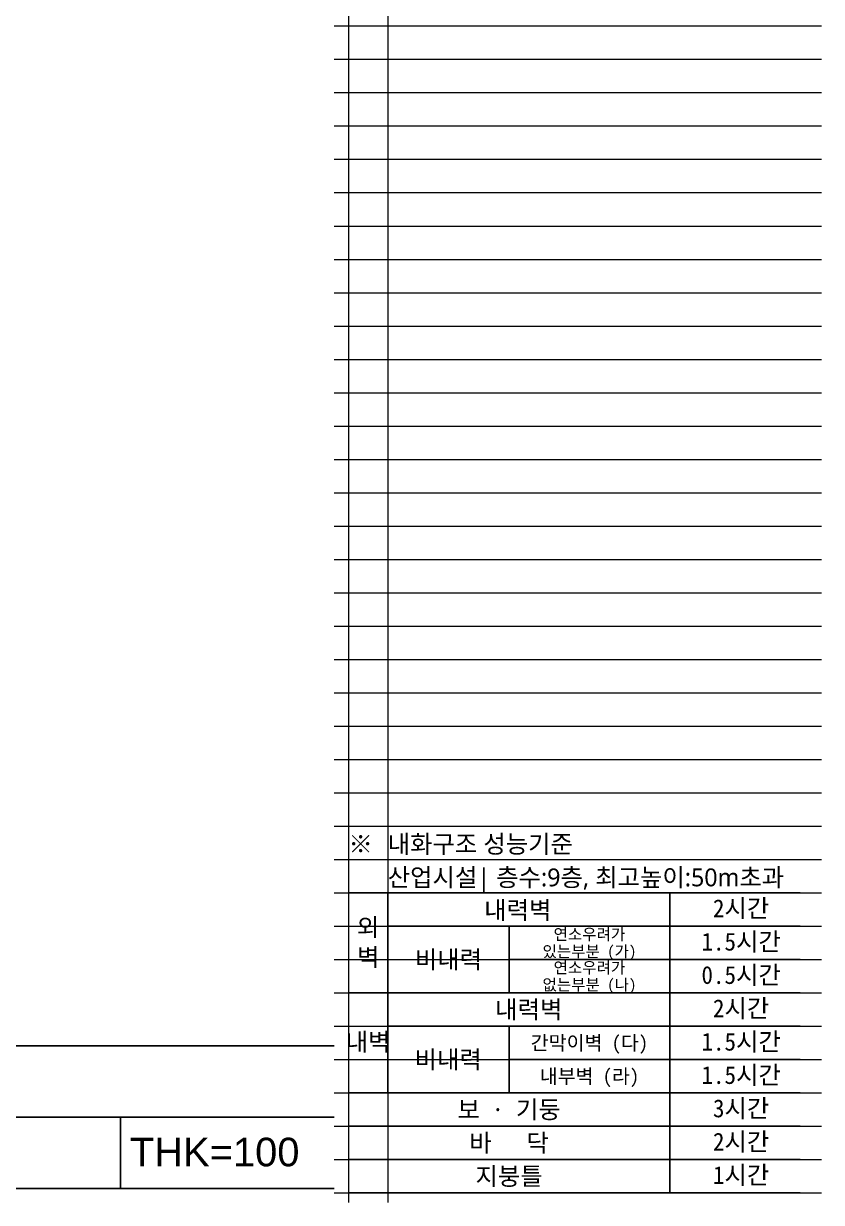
# Model space of a CAD drawing. Header units: millimetres. Extents: x 104 to 12536, y 73 to 2865.
# Drawn here: x 11961 to 12519, y 1476 to 2301 of the extents above; entities that cross this region are included whole.
import ezdxf
from ezdxf.enums import TextEntityAlignment as Align

# ---------------------------------------------------------------- set-up
doc = ezdxf.new("R2010")
doc.units = ezdxf.units.MM
doc.header["$LTSCALE"] = 5
doc.layers.add('A-XXXX-NPLT', color=144, linetype='Continuous', lineweight=15, plot=False)
doc.layers.add('A-XXXX-TXT2', color=3, linetype='Continuous', lineweight=25)
doc.layers.add('formline', color=6, linetype='Continuous')
doc.layers.add('TEXT', color=7, linetype='Continuous')
doc.styles.add('HANGUL', font='swissel.ttf', dxfattribs={"height": 39.57520393664721})
doc.styles.add('돋움체', font='')
doc.styles.add('맑은 고딕', font='malgun.ttf')
doc.styles.get('돋움체').set_extended_font_data('DotumChe')

# ---------------------------------------------------------------- blocks, each defined once
blk = doc.blocks.new('NOTE(220317)')
at = {"layer": 'A-XXXX-NPLT'}
for p, q in [((1010649.814718139, 179732.7285802379), (1010649.814718139, 175412.7285802379)), ((1010759.814718139, 179732.7285802379), (1010759.814718139, 175412.7285802379)), ((1010609.814718139, 178706.0619135712), (1011974.814727378, 178706.0619135712)), ((1010609.814718139, 178612.7285802379), (1011974.814727378, 178612.7285802379)), ((1010609.814718139, 178519.3952469045), (1011974.814727378, 178519.3952469045)), ((1010609.814718139, 178426.0619135712), (1011974.814727378, 178426.0619135712)), ((1010609.814718139, 178332.7285802379), (1011974.814727378, 178332.7285802379)), ((1010609.814718139, 178239.3952469045), (1011974.814727378, 178239.3952469045)), ((1010609.814718139, 178146.0619135712), (1011974.814727378, 178146.0619135712)), ((1010609.814718139, 178052.7285802379), (1011974.814727378, 178052.7285802379)), ((1010609.814718139, 177959.3952469045), (1011974.814727378, 177959.3952469045)), ((1010609.814718139, 177866.0619135712), (1011974.814727378, 177866.0619135712)), ((1010609.814718139, 177772.7285802379), (1011974.814727378, 177772.7285802379)), ((1010609.814718139, 177679.3952469045), (1011974.814727378, 177679.3952469045)), ((1010609.814718139, 177586.0619135712), (1011974.814727378, 177586.0619135712)), ((1010609.814718139, 177492.7285802379), (1011974.814727378, 177492.7285802379)), ((1010609.814718139, 177399.3952469045), (1011974.814727378, 177399.3952469045)), ((1010609.814718139, 177306.0619135712), (1011974.814727378, 177306.0619135712)), ((1010609.814718139, 177212.7285802379), (1011974.814727378, 177212.7285802379)), ((1010609.814718139, 177119.3952469045), (1011974.814727378, 177119.3952469045)), ((1010609.814718139, 177026.0619135712), (1011974.814727378, 177026.0619135712)), ((1010609.814718139, 176932.7285802379), (1011974.814727378, 176932.7285802379)), ((1010609.814718139, 176839.3952469045), (1011974.814727378, 176839.3952469045)), ((1010609.814718139, 176746.0619135712), (1011974.814727378, 176746.0619135712)), ((1010609.814718139, 176652.7285802379), (1011974.814727378, 176652.7285802379)), ((1010609.814718139, 176559.3952469045), (1011974.814727378, 176559.3952469045)), ((1010609.814718139, 176466.0619135712), (1011974.814727378, 176466.0619135712)), ((1010609.814718139, 176372.7285802379), (1011974.814727378, 176372.7285802379)), ((1010609.814718139, 176279.3952469045), (1011974.814727378, 176279.3952469045)), ((1010609.814718139, 176186.0619135712), (1011974.814727378, 176186.0619135712)), ((1010609.814718139, 176092.7285802379), (1011974.814727378, 176092.7285802379)), ((1010609.814718139, 175999.3952469045), (1011974.814727378, 175999.3952469045)), ((1010609.814718139, 175906.0619135712), (1011974.814727378, 175906.0619135712)), ((1010609.814718139, 175812.7285802379), (1011974.814727378, 175812.7285802379)), ((1010609.814718139, 175719.3952469045), (1011974.814727378, 175719.3952469045)), ((1010609.814718139, 175626.0619135712), (1011974.814727378, 175626.0619135712)), ((1010609.814718139, 175532.7285802379), (1011974.814727378, 175532.7285802379)), ((1010609.814718139, 175439.3952469045), (1011974.814727378, 175439.3952469045))]:
    blk.add_line(p, q, dxfattribs=at)
blk = doc.blocks.new('NOTE_건식벽체 마감상세도')
for points in [[(7576.500006395941, 3385.583339846851), (8209.000011015505, 3385.583339846851)], [(7631.500006395941, 3385.583339846851), (7631.500006395941, 3105.583339846851)], [(8026.500006395941, 3385.583339846851), (8026.500006395941, 2965.583339846851)], [(7631.500006395941, 3338.916673180172), (8209.000011015505, 3338.916673180172)], [(7801.500006395941, 3338.916673180172), (7801.500006395941, 3245.583339846852)], [(7801.500006395941, 3292.250006513509), (8209.000011015505, 3292.250006513509)], [(7576.500006395941, 3245.583339846852), (8209.000011015505, 3245.583339846852)], [(7631.500006395941, 3198.916673180173), (8209.000011015505, 3198.916673180173)], [(7801.500006395941, 3198.916673180173), (7801.500006395941, 3105.583339846851)], [(7801.500006395941, 3152.250006513508), (8209.00001101549, 3152.250006513508)], [(7576.500006395941, 3105.583339846851), (8209.00001101549, 3105.583339846851)], [(7576.500006395941, 3058.916673180172), (8209.00001101549, 3058.916673180172)], [(7576.500006395941, 3012.250006513508), (8209.00001101549, 3012.250006513508)], [(7576.500006395941, 2965.583339846851), (8209.00001101549, 2965.583339846851)]]:
    blk.add_lwpolyline(points)
at = {"layer": 'A-XXXX-TXT2', "style": '맑은 고딕'}
for s, p in [('※', (7576.500006395156, 3453.877791189769)), ('내화구조 성능기준', (7631.500006395199, 3453.877791189747)), ('산업시설| 층수:9층, 최고높이:50m초과', (7631.500006395156, 3407.21112452309))]:
    blk.add_text(s, height=25, dxfattribs=at).set_placement(p, align=Align.MIDDLE_LEFT)
at = {"layer": 'A-XXXX-TXT2', "style": '돋움체'}
for s, height, p in [('내력벽', 25, (7813.673919439443, 3361.416673180172)), ('2시간', 25, (8126.500006395941, 3363.916673180172)), ('연소우려가', 16, (7914.000006395941, 3327.583339846874)), ('1.5시간', 25, (8126.500006395941, 3317.250006513509)), ('비내력', 25, (7716.500006395941, 3292.250006513509)), ('있는부분 (가)', 16, (7914.000006395941, 3303.583339846874)), ('연소우려가', 16, (7914.000006395941, 3280.916673180195)), ('0.5시간', 25, (8126.500006395941, 3270.583339846852)), ('없는부분 (나)', 16, (7914.000006395941, 3256.916673180195)), ('내력벽', 25, (7829.000006395941, 3222.250006513509)), ('2시간', 25, (8126.500006395941, 3223.916673180173)), ('간막이벽 (다)', 20, (7914.000006395941, 3175.583339846844)), ('1.5시간', 25, (8126.500006395941, 3177.250006513508)), ('비내력', 25, (7716.149589347606, 3152.250006513508)), ('내부벽 (라)', 20, (7914.000006395941, 3128.916673180172)), ('1.5시간', 25, (8126.500006395941, 3130.583339846851)), ('보 · 기둥', 25, (7801.500006395941, 3082.250006513537)), ('3시간', 25, (8126.500006395941, 3083.916673180172)), ('2시간', 25, (8126.500006395941, 3037.250006513494)), ('바   닥', 25, (7801.500006395941, 3035.58333984688)), ('지붕틀', 25, (7801.500006395941, 2988.916673180202)), ('1시간', 25, (8126.500006395941, 2990.583339846829))]:
    blk.add_text(s, height=height, dxfattribs=at).set_placement(p, align=Align.MIDDLE_CENTER)
at = {"layer": 'A-XXXX-TXT2', "char_height": 25, "attachment_point": 5, "style": '맑은 고딕'}
for s, width, insert in [('{\\fDotumChe|b0|i0|c129|p49;외\\P벽}', 24.90045636347495, (7604.000006395941, 3315.149689484525)), ('{\\fDotumChe|b0|i0|c129|p49;내벽}', 25, (7604.000006395941, 3175.583339846851))]:
    blk.add_mtext_dynamic_manual_height_columns(s, width=width, gutter_width=125, heights=[0], dxfattribs=dict(at, insert=insert))

msp = doc.modelspace()

# ---------------------------------------------------------------- linework, layer by layer
at = {"layer": 'formline'}
for p, q in [((8504.499999918044, 1585.759602398612), (12178.25000024214, 1585.759602398612)), ((11359.81250016186, 1535.759613268454), (12178.25000024214, 1535.759613268461)), ((12028.65714555085, 1485.759613268482), (12028.65714555083, 1535.7596132685)), ((8504.499999918044, 1485.759602398612), (12178.25000024214, 1485.759602398612))]:
    msp.add_line(p, q, dxfattribs=at)

# ---------------------------------------------------------------- block references
for name, p, xscale, yscale, zscale in [('NOTE(220317)', (-240474.2037509417, -42377.05714180274), 0.2500000000000002, 0.2500000000000002, 0.2500000000000002), ('NOTE_건식벽체 마감상세도', (8400.000000000004, 0), 0.5000000000000004, 0.5000000000000004, 0.5000000000000004)]:
    msp.add_blockref(name, p, dxfattribs=dict(xscale=xscale, yscale=yscale, zscale=zscale))

# ---------------------------------------------------------------- texts
at = {"layer": 'TEXT', "color": 3, "style": 'HANGUL'}
msp.add_text('THK=100', height=20, dxfattribs=at).set_placement((12035.14378720118, 1501.400287835118))

doc.saveas('drawing.dxf')
